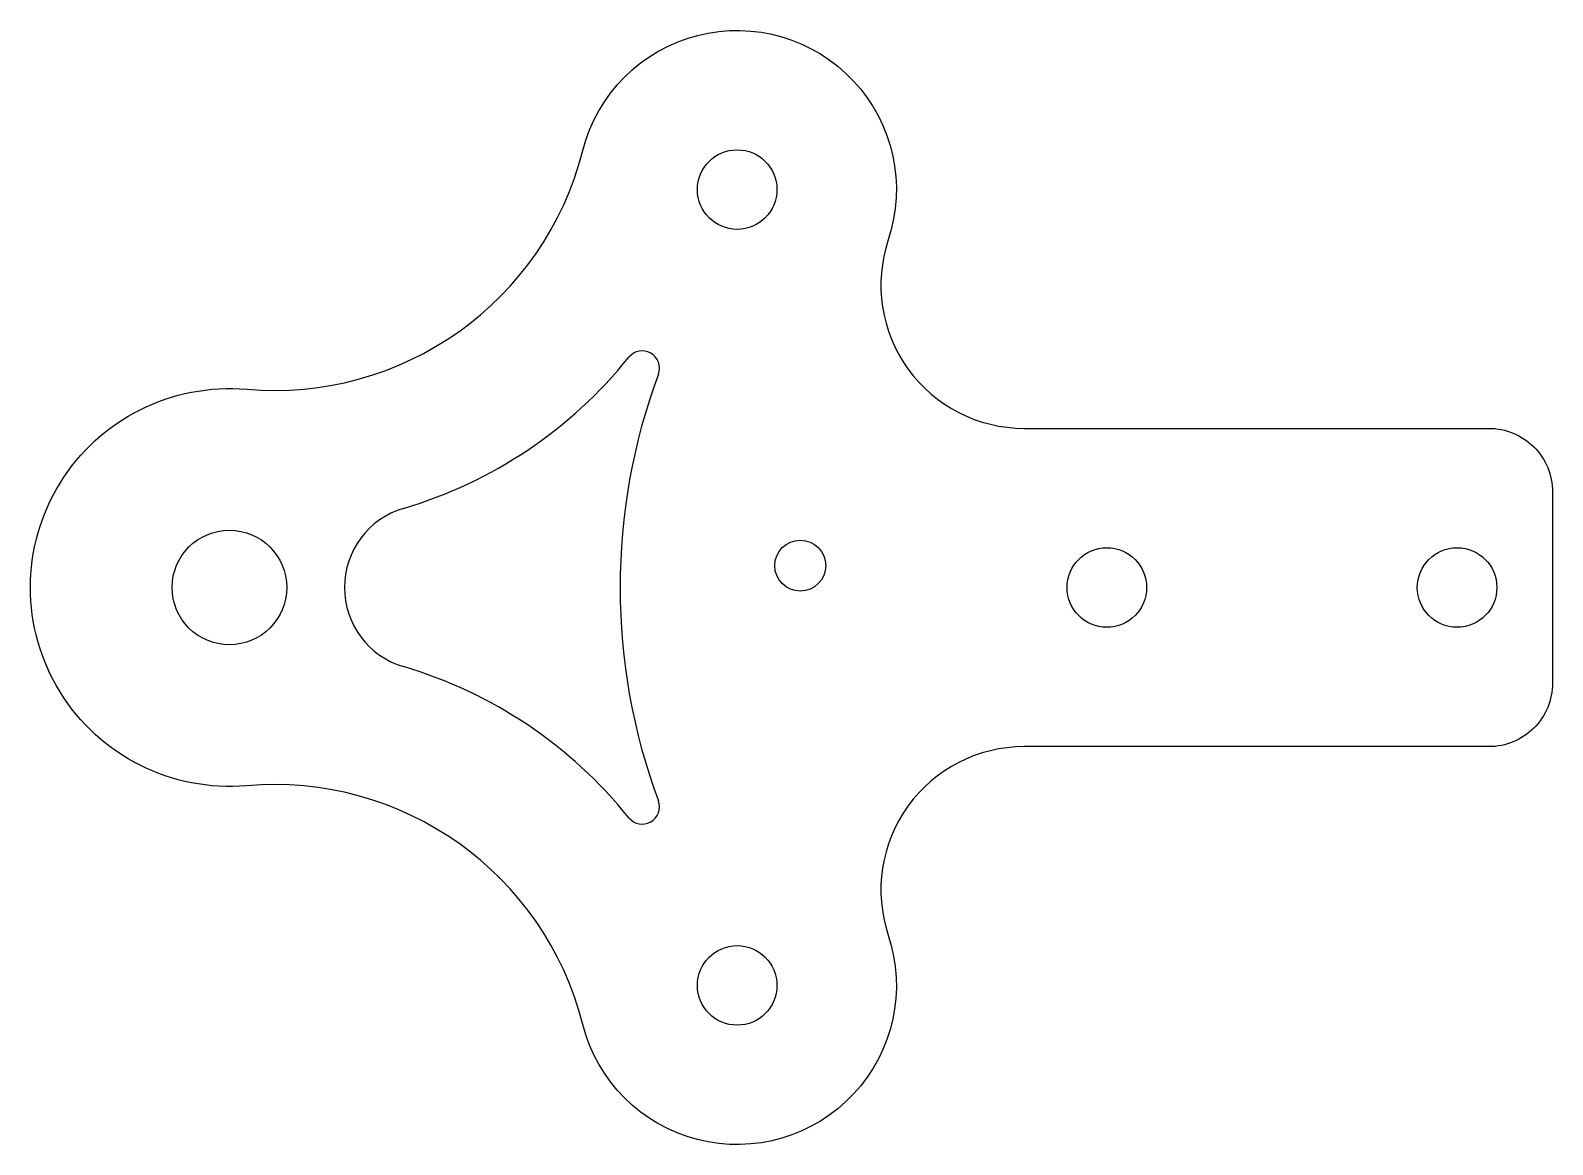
# Model space of a CAD drawing. Header units: millimetres. Extents: x -13.9 to 81.8, y 314.3 to 384.3.
import ezdxf

# ---------------------------------------------------------------- set-up
doc = ezdxf.new("R2010")
doc.units = ezdxf.units.MM
doc.layers.get('0').update_dxf_attribs({"linetype": 'CONTINUOUS'})

msp = doc.modelspace()

# ---------------------------------------------------------------- linework, layer by layer
msp.add_lwpolyline([(77.762, 359.251, -0.414214), (81.762, 355.251), (81.762, 343.251, -0.414214), (77.762, 339.251), (48.565, 339.251, 0.511773), (40.026, 327.409, -1.037094), (20.844, 321.792, 0.367652), (-0.278, 336.798, -1.090925), (-0.278, 361.704, 0.367652), (20.844, 376.71, -1.037094), (40.026, 371.093, 0.511773), (48.565, 359.251)], format="xyb", close=True)
msp.add_lwpolyline([(77.762, 359.251, -0.414214), (81.762, 355.251), (81.762, 343.251, -0.414214), (77.762, 339.251), (48.565, 339.251, 0.511773), (40.026, 327.409, -1.037094), (20.844, 321.792, 0.367652), (-0.278, 336.798, -1.090925), (-0.278, 361.704, 0.367652), (20.844, 376.71, -1.037094), (40.026, 371.093, 0.511773), (48.565, 359.251)], format="xyb", close=True)
for centre, radius in [((30.537, 374.251), 2.5), ((30.537, 374.251), 2.5), ((-1.363, 349.251), 3.6), ((-1.363, 349.251), 3.6), ((34.5, 350.626), 1.6), ((34.5, 350.626), 1.6), ((53.762, 349.251), 2.5), ((53.762, 349.251), 2.5), ((75.762, 349.251), 2.5), ((75.762, 349.251), 2.5), ((30.537, 324.251), 2.5), ((30.537, 324.251), 2.5)]:
    msp.add_circle(centre, radius)
for centre, radius, start, end in [((1.458, 381.628), 28.582, 286.50332, 321.19063), ((1.458, 381.628), 28.582, 286.50332, 321.19063), ((24.573, 363.038), 1.08, -20.34064, 141.19063), ((24.573, 363.038), 1.08, -20.34064, 141.19063), ((61.762, 349.251), 38.582, 159.65945, 200.34056), ((61.762, 349.251), 38.582, 159.65945, 200.34056), ((11.051, 349.251), 5.186, 106.50332, 253.49668), ((11.051, 349.251), 5.186, 106.50332, 253.49668), ((1.458, 316.874), 28.582, 38.80937, 73.49668), ((1.458, 316.874), 28.582, 38.80937, 73.49668), ((24.573, 335.464), 1.08, -141.19063, 20.34056), ((24.573, 335.464), 1.08, -141.19063, 20.34056)]:
    msp.add_arc(centre, radius, start, end)

doc.saveas('drawing.dxf')
